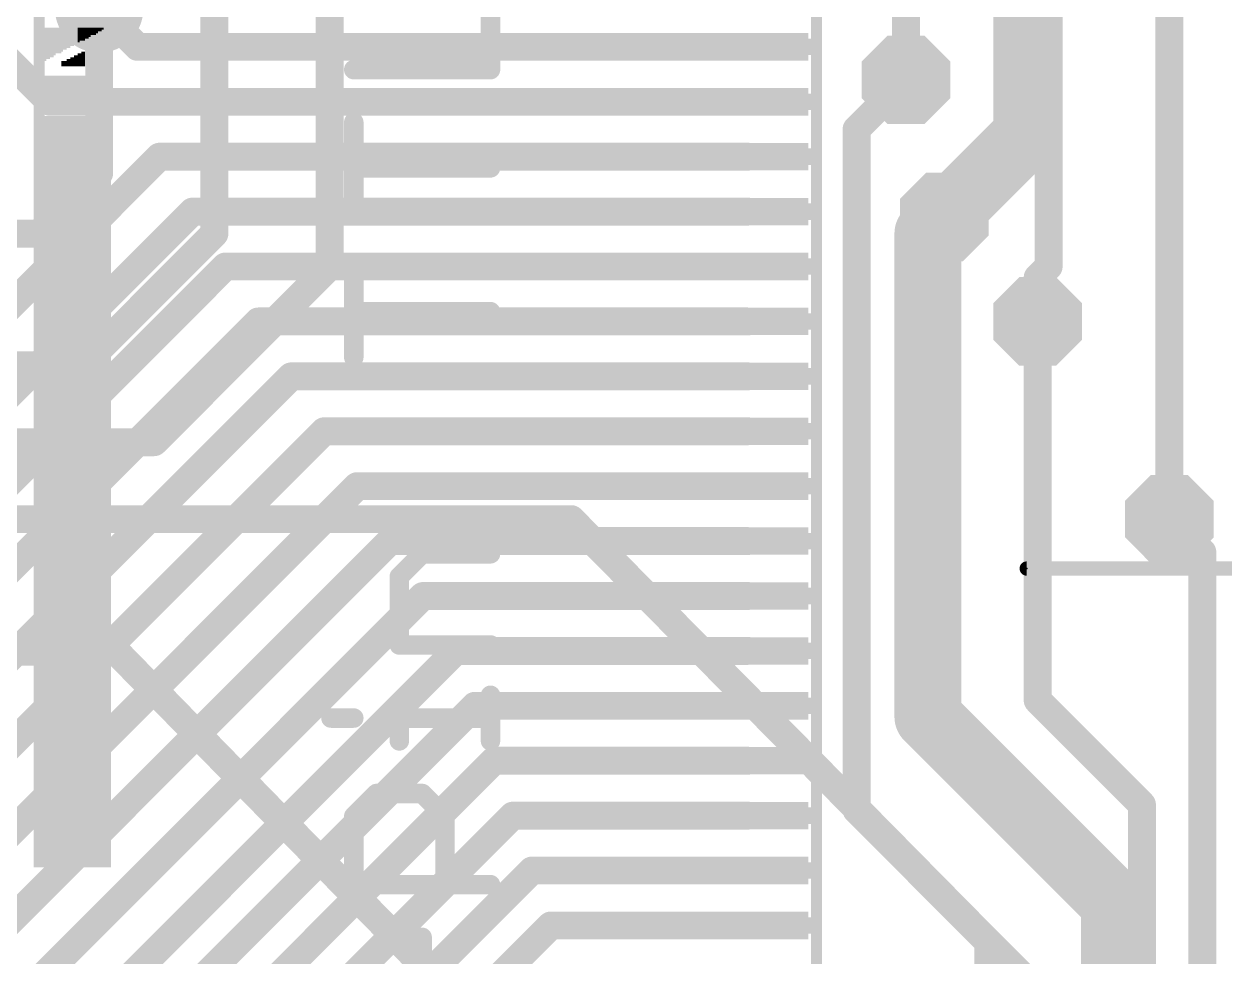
# Model space of a CAD drawing. Extents: x -30 to 79, y -8 to 63.
# Drawn here: x 53.07 to 64.01, y 21.01 to 29.51 of the extents above; entities that cross this region are included whole.
import ezdxf

# ---------------------------------------------------------------- set-up
doc = ezdxf.new("R2010")
doc.units = 0
for name, color, linetype in [('1', 12, 'CONTINUOUS'), ('16', 132, 'CONTINUOUS'), ('18', 3, 'CONTINUOUS'), ('21', 40, 'CONTINUOUS'), ('23', 40, 'CONTINUOUS'), ('47', 253, 'CONTINUOUS'), ('51', 253, 'CONTINUOUS')]:
    doc.layers.add(name, color=color, linetype=linetype)

# ---------------------------------------------------------------- blocks, each defined once
blk = doc.blocks.new('RECT')
blk.add_solid([(-0.5, -0.5), (0.5, -0.5), (-0.5, 0.5), (0.5, 0.5)])
blk = doc.blocks.new('OCTAGONV')
at = {"const_width": 0.5}
blk.add_lwpolyline([(-0.25, -0.1036), (-0.25, 0.1036), (-0.1036, 0.25), (0.1036, 0.25), (0.25, 0.1036), (0.25, -0.1036), (0.1036, -0.25), (-0.1036, -0.25), (-0.25, -0.1036), (-0.25, 0.1036)], dxfattribs=at)
blk = doc.blocks.new('ROUNDV')
at = {"const_width": 0.5}
blk.add_lwpolyline([(0, -0.25, 1), (0, 0.25, 1), (0, -0.25)], format="xyb", dxfattribs=at)

msp = doc.modelspace()

# ---------------------------------------------------------------- linework, layer by layer
at = {"layer": '1'}
for points, const_width in [([(62.2, 28.5), (62.2, 31.4)], 0.6096), ([(53.75, 29.65), (54.1, 29.3)], 0.254), ([(52.9, 29.2), (53.3, 28.8)], 0.254), ([(54.1, 29.3), (59.66, 29.3)], 0.254), ([(60.65, 28.55), (61.1, 29)], 0.254), ([(53.3, 28.8), (59.66, 28.8)], 0.254), ([(61.45, 27.75), (62.2, 28.5)], 0.6096), ([(60.65, 22.35), (60.65, 28.55)], 0.254), ([(51.7, 25.7), (54.3, 28.3)], 0.254), ([(54.3, 28.3), (59.66, 28.3)], 0.254), ([(51.7, 24.9), (54.6, 27.8)], 0.254), ([(54.6, 27.8), (59.66, 27.8)], 0.254), ([(51.7, 24.1), (54.9, 27.3)], 0.254), ([(54.9, 27.3), (59.66, 27.3)], 0.254), ([(51.7, 23.3), (55.2, 26.8)], 0.254), ([(55.2, 26.8), (59.66, 26.8)], 0.254), ([(62.3, 23.35), (62.3, 26.8)], 0.254), ([(51.7, 22.5), (55.5, 26.3)], 0.254), ([(55.5, 26.3), (59.66, 26.3)], 0.254), ([(51.7, 21.7), (55.8, 25.8)], 0.254), ([(55.8, 25.8), (59.66, 25.8)], 0.254), ([(51.7, 20.9), (56.1, 25.3)], 0.254), ([(56.1, 25.3), (59.66, 25.3)], 0.254), ([(63.8, 24.7), (63.5, 25)], 0.254), ([(51.7, 20.1), (56.4, 24.8)], 0.254), ([(56.4, 24.8), (59.66, 24.8)], 0.254), ([(63.8, 18.9), (63.8, 24.7)], 0.254), ([(51.7, 19.3), (56.7, 24.3)], 0.254), ([(56.7, 24.3), (59.66, 24.3)], 0.254), ([(51.7, 18.5), (57, 23.8)], 0.254), ([(57, 23.8), (59.66, 23.8)], 0.254), ([(51.573, 17.7), (57.173, 23.3)], 0.254), ([(57.173, 23.3), (59.66, 23.3)], 0.254), ([(63.25, 22.4), (62.3, 23.35)], 0.254), ([(51.446, 16.9), (57.346, 22.8)], 0.254), ([(57.346, 22.8), (59.66, 22.8)], 0.254), ([(62.7, 20.3), (60.65, 22.35)], 0.254), ([(63.25, 19.15), (63.25, 22.4)], 0.254), ([(51.319, 16.1), (57.519, 22.3)], 0.254), ([(57.519, 22.3), (59.66, 22.3)], 0.254), ([(51.192, 15.3), (57.692, 21.8)], 0.254), ([(57.692, 21.8), (59.66, 21.8)], 0.254), ([(51.065, 14.5), (57.865, 21.3)], 0.254), ([(57.865, 21.3), (59.66, 21.3)], 0.254)]:
    msp.add_lwpolyline(points, dxfattribs=dict(at, const_width=const_width))
for points, const_width in [([(54.1, 29.3635, 1), (54.1, 29.2365)], 0.127), ([(54.0551, 29.2551, 1), (54.1449, 29.3449)], 0.127), ([(59.66, 29.2365, 1), (59.66, 29.3635)], 0.127), ([(61.1449, 28.9551, 1), (61.0551, 29.0449)], 0.127), ([(53.3, 28.8635, 1), (53.3, 28.7365)], 0.127), ([(53.2551, 28.7551, 1), (53.3449, 28.8449)], 0.127), ([(59.66, 28.7365, 1), (59.66, 28.8635)], 0.127), ([(62.3078, 28.3922, 1), (62.0922, 28.6078)], 0.3048), ([(60.7135, 28.55, 1), (60.5865, 28.55)], 0.127), ([(60.6051, 28.5949, 1), (60.6949, 28.5051)], 0.127), ([(62.0476, 28.5, 1), (62.3524, 28.5)], 0.3048), ([(54.3, 28.3635, 1), (54.3, 28.2365)], 0.127), ([(54.3449, 28.2551, 1), (54.2551, 28.3449)], 0.127), ([(59.66, 28.2365, 1), (59.66, 28.3635)], 0.127), ([(61.3422, 27.8578, 1), (61.5578, 27.6422)], 0.3048), ([(54.6, 27.8635, 1), (54.6, 27.7365)], 0.127), ([(54.6449, 27.7551, 1), (54.5551, 27.8449)], 0.127), ([(59.66, 27.7365, 1), (59.66, 27.8635)], 0.127), ([(54.9, 27.3635, 1), (54.9, 27.2365)], 0.127), ([(54.9449, 27.2551, 1), (54.8551, 27.3449)], 0.127), ([(59.66, 27.2365, 1), (59.66, 27.3635)], 0.127), ([(55.2, 26.8635, 1), (55.2, 26.7365)], 0.127), ([(55.2449, 26.7551, 1), (55.1551, 26.8449)], 0.127), ([(59.66, 26.7365, 1), (59.66, 26.8635)], 0.127), ([(62.3635, 26.8, 1), (62.2365, 26.8)], 0.127), ([(55.5, 26.3635, 1), (55.5, 26.2365)], 0.127), ([(55.5449, 26.2551, 1), (55.4551, 26.3449)], 0.127), ([(59.66, 26.2365, 1), (59.66, 26.3635)], 0.127), ([(55.8, 25.8635, 1), (55.8, 25.7365)], 0.127), ([(55.8449, 25.7551, 1), (55.7551, 25.8449)], 0.127), ([(59.66, 25.7365, 1), (59.66, 25.8635)], 0.127), ([(56.1, 25.3635, 1), (56.1, 25.2365)], 0.127), ([(56.1449, 25.2551, 1), (56.0551, 25.3449)], 0.127), ([(59.66, 25.2365, 1), (59.66, 25.3635)], 0.127), ([(63.5449, 25.0449, 1), (63.4551, 24.9551)], 0.127), ([(56.4, 24.8635, 1), (56.4, 24.7365)], 0.127), ([(56.4449, 24.7551, 1), (56.3551, 24.8449)], 0.127), ([(59.66, 24.7365, 1), (59.66, 24.8635)], 0.127), ([(63.8635, 24.7, 1), (63.7365, 24.7)], 0.127), ([(63.7551, 24.6551, 1), (63.8449, 24.7449)], 0.127), ([(56.7, 24.3635, 1), (56.7, 24.2365)], 0.127), ([(56.7449, 24.2551, 1), (56.6551, 24.3449)], 0.127), ([(59.66, 24.2365, 1), (59.66, 24.3635)], 0.127), ([(57, 23.8635, 1), (57, 23.7365)], 0.127), ([(57.0449, 23.7551, 1), (56.9551, 23.8449)], 0.127), ([(59.66, 23.7365, 1), (59.66, 23.8635)], 0.127), ([(57.173, 23.3635, 1), (57.173, 23.2365)], 0.127), ([(57.2179, 23.2551, 1), (57.1281, 23.3449)], 0.127), ([(59.66, 23.2365, 1), (59.66, 23.3635)], 0.127), ([(62.3449, 23.3949, 1), (62.2551, 23.3051)], 0.127), ([(62.2365, 23.35, 1), (62.3635, 23.35)], 0.127), ([(57.346, 22.8635, 1), (57.346, 22.7365)], 0.127), ([(57.3909, 22.7551, 1), (57.3011, 22.8449)], 0.127), ([(59.66, 22.7365, 1), (59.66, 22.8635)], 0.127), ([(60.6949, 22.3949, 1), (60.6051, 22.3051)], 0.127), ([(63.3135, 22.4, 1), (63.1865, 22.4)], 0.127), ([(63.2051, 22.3551, 1), (63.2949, 22.4449)], 0.127), ([(57.519, 22.3635, 1), (57.519, 22.2365)], 0.127), ([(57.5639, 22.2551, 1), (57.4741, 22.3449)], 0.127), ([(59.66, 22.2365, 1), (59.66, 22.3635)], 0.127), ([(60.5865, 22.35, 1), (60.7135, 22.35)], 0.127), ([(57.692, 21.8635, 1), (57.692, 21.7365)], 0.127), ([(57.7369, 21.7551, 1), (57.6471, 21.8449)], 0.127), ([(59.66, 21.7365, 1), (59.66, 21.8635)], 0.127), ([(57.865, 21.3635, 1), (57.865, 21.2365)], 0.127), ([(57.9099, 21.2551, 1), (57.8201, 21.3449)], 0.127), ([(59.66, 21.2365, 1), (59.66, 21.3635)], 0.127)]:
    msp.add_lwpolyline(points, format="xyb", dxfattribs=dict(at, const_width=const_width))
at = {"layer": '16'}
for points, const_width in [([(62.4, 31.4), (62.4, 27.3)], 0.254), ([(63.5, 31), (63.5, 25)], 0.254), ([(55.85, 27.3), (55.85, 30.75)], 0.254), ([(54.8, 27.6), (54.8, 30.2)], 0.254), ([(61.1, 29.8), (61.1, 29)], 0.254), ([(53.75, 28.15), (53.75, 29.65)], 0.254), ([(53.2, 27.6), (53.75, 28.15)], 0.254), ([(61.3, 27.6), (61.45, 27.75)], 0.6096), ([(61.3, 23.2), (61.3, 27.6)], 0.6096), ([(52.3, 27.6), (53.2, 27.6)], 0.254), ([(53.6, 26.4), (54.8, 27.6)], 0.254), ([(54.25, 25.7), (55.85, 27.3)], 0.254), ([(62.4, 27.3), (62.3, 27.2)], 0.254), ([(62.3, 27.2), (62.3, 26.8)], 0.254), ([(52.25, 26.4), (53.6, 26.4)], 0.254), ([(51.6, 25.7), (54.25, 25.7)], 0.254), ([(49.108, 25), (58.05, 25)], 0.254), ([(58.05, 25), (61.85, 21.15)], 0.254), ([(49.008, 23.792), (53.908, 23.792)], 0.254), ([(53.908, 23.792), (58.4, 19.2)], 0.254), ([(63, 21.5), (61.3, 23.2)], 0.6096), ([(63, 19.4), (63, 21.5)], 0.6096), ([(61.85, 21.15), (61.85, 19.8)], 0.254)]:
    msp.add_lwpolyline(points, dxfattribs=dict(at, const_width=const_width))
for points, const_width in [([(61.0365, 29, 1), (61.1635, 29)], 0.127), ([(53.7949, 28.1051, 1), (53.7051, 28.1949)], 0.127), ([(53.6865, 28.15, 1), (53.8135, 28.15)], 0.127), ([(61.5578, 27.6422, 1), (61.3422, 27.8578)], 0.3048), ([(61.4524, 27.6, 1), (61.1476, 27.6)], 0.3048), ([(61.1922, 27.7078, 1), (61.4078, 27.4922)], 0.3048), ([(53.1551, 27.6449, 1), (53.2449, 27.5551)], 0.127), ([(53.2, 27.5365, 1), (53.2, 27.6635)], 0.127), ([(54.8449, 27.5551, 1), (54.7551, 27.6449)], 0.127), ([(54.7365, 27.6, 1), (54.8635, 27.6)], 0.127), ([(55.7865, 27.3, 1), (55.9135, 27.3)], 0.127), ([(55.8949, 27.2551, 1), (55.8051, 27.3449)], 0.127), ([(62.3365, 27.3, 1), (62.4635, 27.3)], 0.127), ([(62.4449, 27.2551, 1), (62.3551, 27.3449)], 0.127), ([(62.3635, 27.2, 1), (62.2365, 27.2)], 0.127), ([(62.2551, 27.2449, 1), (62.3449, 27.1551)], 0.127), ([(62.2365, 26.8, 1), (62.3635, 26.8)], 0.127), ([(53.5551, 26.4449, 1), (53.6449, 26.3551)], 0.127), ([(53.6, 26.3365, 1), (53.6, 26.4635)], 0.127), ([(54.25, 25.6365, 1), (54.25, 25.7635)], 0.127), ([(54.2051, 25.7449, 1), (54.2949, 25.6551)], 0.127), ([(58.0952, 25.0446, 1), (58.0048, 24.9554)], 0.127), ([(58.05, 24.9365, 1), (58.05, 25.0635)], 0.127), ([(63.4365, 25, 1), (63.5635, 25)], 0.127), ([(53.9534, 23.8364, 1), (53.8626, 23.7476)], 0.127), ([(53.908, 23.7285, 1), (53.908, 23.8555)], 0.127), ([(61.4078, 23.3078, 1), (61.1922, 23.0922)], 0.3048), ([(61.1476, 23.2, 1), (61.4524, 23.2)], 0.3048), ([(63.1524, 21.5, 1), (62.8476, 21.5)], 0.3048), ([(62.8922, 21.3922, 1), (63.1078, 21.6078)], 0.3048), ([(61.9135, 21.15, 1), (61.7865, 21.15)], 0.127), ([(61.8048, 21.1054, 1), (61.8952, 21.1946)], 0.127)]:
    msp.add_lwpolyline(points, format="xyb", dxfattribs=dict(at, const_width=const_width))
at = {"layer": '21', "const_width": 0.1778}
for points in [[(57.3151, 29.0929), (57.3151, 29.9233)], [(56.0694, 29.0929), (57.3151, 29.0929)], [(56.0694, 27.7831), (56.0694, 28.6136)], [(57.3151, 28.1983), (56.0694, 28.1983)], [(56.0694, 26.4734), (56.0694, 27.3038)], [(57.3151, 26.8886), (56.0694, 26.8886)], [(56.4847, 24.4768), (56.6923, 24.6844)], [(56.6923, 24.6844), (57.3151, 24.6844)], [(56.4847, 23.854), (56.4847, 24.4768)], [(57.3151, 23.854), (56.4847, 23.854)], [(57.3151, 22.9808), (57.3151, 23.396)], [(55.8618, 23.1884), (56.0694, 23.1884)], [(56.4847, 22.9808), (56.4847, 23.1884)], [(56.4847, 23.1884), (57.3151, 23.1884)], [(56.0694, 22.2939), (56.277, 22.5015)], [(56.277, 22.5015), (56.6923, 22.5015)], [(56.6923, 22.5015), (56.8999, 22.2939)], [(56.0694, 21.6711), (56.0694, 22.2939)], [(56.8999, 22.2939), (56.8999, 21.6711)], [(57.3151, 21.6711), (56.0694, 21.6711)], [(56.6923, 20.3614), (56.6923, 21.1918)]]:
    msp.add_lwpolyline(points, dxfattribs=at)
at = {"layer": '21', "const_width": 0.0889}
for points in [[(56.0694, 29.1373, 1), (56.0694, 29.0484)], [(57.2707, 29.0929, 1), (57.3595, 29.0929)], [(57.3151, 29.0484, 1), (57.3151, 29.1373)], [(56.1139, 28.6136, 1), (56.025, 28.6136)], [(56.0694, 28.2428, 1), (56.0694, 28.1539)], [(57.3151, 28.1539, 1), (57.3151, 28.2428)], [(56.025, 27.7831, 1), (56.1139, 27.7831)], [(56.1139, 27.3038, 1), (56.025, 27.3038)], [(56.0694, 26.9331, 1), (56.0694, 26.8442)], [(57.3151, 26.8442, 1), (57.3151, 26.9331)], [(56.025, 26.4734, 1), (56.1139, 26.4734)], [(56.6923, 24.7288, 1), (56.6923, 24.6399)], [(56.7237, 24.653, 1), (56.6608, 24.7158)], [(57.3151, 24.6399, 1), (57.3151, 24.7288)], [(56.5291, 24.4768, 1), (56.4402, 24.4768)], [(56.4532, 24.5082, 1), (56.5161, 24.4454)], [(56.4847, 23.8984, 1), (56.4847, 23.8095)], [(56.4402, 23.854, 1), (56.5291, 23.854)], [(57.3151, 23.8095, 1), (57.3151, 23.8984)], [(57.3595, 23.396, 1), (57.2707, 23.396)], [(55.8618, 23.2329, 1), (55.8618, 23.144)], [(56.0694, 23.144, 1), (56.0694, 23.2329)], [(56.4847, 23.2329, 1), (56.4847, 23.144)], [(56.5291, 23.1884, 1), (56.4402, 23.1884)], [(57.3151, 23.144, 1), (57.3151, 23.2329)], [(56.4402, 22.9808, 1), (56.5291, 22.9808)], [(57.2707, 22.9808, 1), (57.3595, 22.9808)], [(56.277, 22.546, 1), (56.277, 22.4571)], [(56.3085, 22.4701, 1), (56.2456, 22.5329)], [(56.7237, 22.5329, 1), (56.6608, 22.4701)], [(56.6923, 22.4571, 1), (56.6923, 22.546)], [(56.1139, 22.2939, 1), (56.025, 22.2939)], [(56.038, 22.3253, 1), (56.1009, 22.2625)], [(56.9443, 22.2939, 1), (56.8554, 22.2939)], [(56.8685, 22.2625, 1), (56.9313, 22.3253)], [(56.0694, 21.7155, 1), (56.0694, 21.6266)], [(56.025, 21.6711, 1), (56.1139, 21.6711)], [(56.8554, 21.6711, 1), (56.9443, 21.6711)], [(57.3151, 21.6266, 1), (57.3151, 21.7155)], [(56.7367, 21.1918, 1), (56.6478, 21.1918)]]:
    msp.add_lwpolyline(points, format="xyb", dxfattribs=at)
at = {"layer": '23'}
msp.add_point((62.2, 24.55), dxfattribs=at)
at = {"layer": '47', "const_width": 0.13}
msp.add_lwpolyline([(62.2, 24.55), (78.912, 24.55)], dxfattribs=at)
at = {"layer": '47', "const_width": 0.065}
msp.add_lwpolyline([(62.2, 24.5825, 1), (62.2, 24.5175)], format="xyb", dxfattribs=at)
at = {"layer": '51', "const_width": 0.1016}
msp.add_lwpolyline([(60.285, 14.2), (60.285, 34.9)], dxfattribs=at)

# ---------------------------------------------------------------- block references
at = {"layer": '1', "xscale": 1.1, "yscale": 0.25}
for p in [(59.66, 29.3), (59.66, 28.8), (59.66, 28.3), (59.66, 27.8), (59.66, 27.3), (59.66, 26.8), (59.66, 26.3), (59.66, 25.8), (59.66, 25.3), (59.66, 24.8), (59.66, 24.3), (59.66, 23.8), (59.66, 23.3), (59.66, 22.8), (59.66, 22.3), (59.66, 21.8), (59.66, 21.3)]:
    msp.add_blockref('RECT', p, dxfattribs=at)
at = {"layer": '18', "xscale": 0.8064, "yscale": 0.8064}
for name, p in [('ROUNDV', (53.75, 29.65)), ('ROUNDV', (53.75, 29.65)), ('OCTAGONV', (61.1, 29)), ('OCTAGONV', (61.1, 29)), ('OCTAGONV', (61.45, 27.75)), ('OCTAGONV', (61.45, 27.75)), ('OCTAGONV', (62.3, 26.8)), ('OCTAGONV', (62.3, 26.8)), ('OCTAGONV', (63.5, 25)), ('OCTAGONV', (63.5, 25))]:
    msp.add_blockref(name, p, dxfattribs=at)
at = {"layer": '21', "rotation": 90}
for p, xscale, yscale in [((53.1607, 28.829), 13.998, 0.0168), ((53.1775, 28.829), 13.998, 0.0167), ((53.1942, 28.829), 13.998, 0.0168), ((53.211, 28.829), 13.998, 0.0167), ((53.2277, 28.829), 13.998, 0.0168), ((53.2445, 28.829), 13.998, 0.0168), ((53.2613, 29.3236), 0.3017, 0.0167), ((53.278, 29.3319), 0.285, 0.0168), ((53.2948, 29.3319), 0.285, 0.0168), ((53.3116, 29.3403), 0.2682, 0.0167), ((53.3283, 29.3403), 0.2682, 0.0168), ((53.3451, 29.3487), 0.2514, 0.0168), ((53.3619, 29.3571), 0.2347, 0.0167), ((53.3786, 29.3571), 0.2347, 0.0168), ((53.3954, 29.3571), 0.2347, 0.0168), ((53.4122, 29.3655), 0.2179, 0.0167), ((53.4289, 29.3738), 0.2012, 0.0168), ((53.4457, 29.3738), 0.2012, 0.0167), ((53.4624, 29.3822), 0.1844, 0.0168), ((53.4792, 29.3822), 0.1844, 0.0168), ((53.496, 29.3906), 0.1676, 0.0167), ((53.5127, 29.3906), 0.1676, 0.0168), ((53.5295, 29.399), 0.1509, 0.0168), ((53.5463, 29.399), 0.1509, 0.0167), ((53.563, 29.4074), 0.1341, 0.0168), ((53.5798, 29.4158), 0.1173, 0.0168), ((53.5966, 29.4158), 0.1173, 0.0167), ((53.6133, 29.4158), 0.1173, 0.0168), ((53.6301, 29.4241), 0.1006, 0.0167), ((53.6468, 29.4241), 0.1006, 0.0168), ((53.6636, 29.4325), 0.0838, 0.0168), ((53.6804, 29.4409), 0.067, 0.0167), ((53.6971, 29.4409), 0.067, 0.0168), ((53.7139, 29.4409), 0.067, 0.0168), ((53.7307, 29.4493), 0.0503, 0.0167), ((53.7474, 29.4577), 0.0335, 0.0168), ((53.7642, 29.4577), 0.0335, 0.0168), ((53.781, 29.4661), 0.0167, 0.0167), ((53.7139, 29.223), 0.2011, 0.0168), ((53.7307, 29.223), 0.2011, 0.0167), ((53.7474, 29.2314), 0.2179, 0.0168), ((53.7642, 29.2314), 0.2179, 0.0168), ((53.781, 29.2398), 0.2347, 0.0167), ((53.7977, 29.2398), 0.2347, 0.0168), ((53.8145, 29.2481), 0.2514, 0.0168), ((53.8313, 29.2481), 0.2514, 0.0167), ((53.848, 29.2565), 0.2682, 0.0168), ((53.5295, 29.1727), 0.1006, 0.0168), ((53.5463, 29.1727), 0.1006, 0.0167), ((53.563, 29.1811), 0.1173, 0.0168), ((53.5798, 29.1811), 0.1173, 0.0168), ((53.5966, 29.1895), 0.1341, 0.0167), ((53.6133, 29.1895), 0.1341, 0.0168), ((53.6301, 29.1978), 0.1508, 0.0167), ((53.6468, 29.1978), 0.1508, 0.0168), ((53.6636, 29.2062), 0.1676, 0.0168), ((53.6804, 29.2146), 0.1844, 0.0167), ((53.6971, 29.2146), 0.1844, 0.0168), ((53.4122, 29.1476), 0.0503, 0.0167), ((53.4289, 29.1476), 0.0503, 0.0168), ((53.4457, 29.1476), 0.0503, 0.0167), ((53.4624, 29.1559), 0.067, 0.0168), ((53.4792, 29.1559), 0.067, 0.0168), ((53.496, 29.1643), 0.0838, 0.0167), ((53.5127, 29.1643), 0.0838, 0.0168), ((53.2613, 28.9045), 0.2683, 0.0167), ((53.278, 28.9045), 0.2683, 0.0168), ((53.2948, 28.9045), 0.2683, 0.0168), ((53.3116, 28.9045), 0.2683, 0.0167), ((53.3283, 28.9045), 0.2683, 0.0168), ((53.3451, 28.9045), 0.2683, 0.0168), ((53.3619, 28.9045), 0.2683, 0.0167), ((53.3786, 28.9045), 0.2683, 0.0168), ((53.3954, 28.9045), 0.2683, 0.0168), ((53.4122, 28.9045), 0.2683, 0.0167), ((53.4289, 28.9045), 0.2683, 0.0168), ((53.4457, 28.9045), 0.2683, 0.0167), ((53.4624, 28.9045), 0.2683, 0.0168), ((53.4792, 28.9045), 0.2683, 0.0168), ((53.496, 28.9045), 0.2683, 0.0167), ((53.5127, 28.9045), 0.2683, 0.0168), ((53.5295, 28.9045), 0.2683, 0.0168), ((53.5463, 28.9045), 0.2683, 0.0167), ((53.563, 28.9045), 0.2683, 0.0168), ((53.5798, 28.9045), 0.2683, 0.0168), ((53.5966, 28.9045), 0.2683, 0.0167), ((53.6133, 28.9045), 0.2683, 0.0168), ((53.6301, 28.9045), 0.2683, 0.0167), ((53.6468, 28.9045), 0.2683, 0.0168), ((53.6636, 28.9045), 0.2683, 0.0168), ((53.6804, 28.9045), 0.2683, 0.0167), ((53.6971, 28.9045), 0.2683, 0.0168), ((53.7139, 28.9045), 0.2683, 0.0168), ((53.7307, 28.9045), 0.2683, 0.0167), ((53.7474, 28.9045), 0.2683, 0.0168), ((53.7642, 28.9045), 0.2683, 0.0168), ((53.781, 28.9045), 0.2683, 0.0167), ((53.7977, 28.9045), 0.2683, 0.0168), ((53.8145, 28.9045), 0.2683, 0.0168), ((53.8313, 28.9045), 0.2683, 0.0167), ((53.848, 28.9045), 0.2683, 0.0168), ((53.2613, 25.2499), 6.8397, 0.0167), ((53.278, 25.2499), 6.8397, 0.0168), ((53.2948, 25.2499), 6.8397, 0.0168), ((53.3116, 25.2499), 6.8397, 0.0167), ((53.3283, 25.2499), 6.8397, 0.0168), ((53.3451, 25.2499), 6.8397, 0.0168), ((53.3619, 25.2499), 6.8397, 0.0167), ((53.3786, 25.2499), 6.8397, 0.0168), ((53.3954, 25.2499), 6.8397, 0.0168), ((53.4122, 25.2499), 6.8397, 0.0167), ((53.4289, 25.2499), 6.8397, 0.0168), ((53.4457, 25.2499), 6.8397, 0.0167), ((53.4624, 25.2499), 6.8397, 0.0168), ((53.4792, 25.2499), 6.8397, 0.0168), ((53.496, 25.2499), 6.8397, 0.0167), ((53.5127, 25.2499), 6.8397, 0.0168), ((53.5295, 25.2499), 6.8397, 0.0168), ((53.5463, 25.2499), 6.8397, 0.0167), ((53.563, 25.2499), 6.8397, 0.0168), ((53.5798, 25.2499), 6.8397, 0.0168), ((53.5966, 25.2499), 6.8397, 0.0167), ((53.6133, 25.2499), 6.8397, 0.0168), ((53.6301, 25.2499), 6.8397, 0.0167), ((53.6468, 25.2499), 6.8397, 0.0168), ((53.6636, 25.2499), 6.8397, 0.0168), ((53.6804, 25.2499), 6.8397, 0.0167), ((53.6971, 25.2499), 6.8397, 0.0168), ((53.7139, 25.2499), 6.8397, 0.0168), ((53.7307, 25.2499), 6.8397, 0.0167), ((53.7474, 25.2499), 6.8397, 0.0168), ((53.7642, 25.2499), 6.8397, 0.0168), ((53.781, 25.2499), 6.8397, 0.0167), ((53.7977, 25.2499), 6.8397, 0.0168), ((53.8145, 25.2499), 6.8397, 0.0168), ((53.8313, 25.2499), 6.8397, 0.0167), ((53.848, 25.2499), 6.8397, 0.0168)]:
    msp.add_blockref('RECT', p, dxfattribs=dict(at, xscale=xscale, yscale=yscale))
at = {"layer": '51', "xscale": 0.875, "yscale": 0.15, "rotation": 180}
for p in [(59.7975, 29.3), (59.7975, 28.8), (59.7975, 28.3), (59.7975, 27.8), (59.7975, 27.3), (59.7975, 26.8), (59.7975, 26.3), (59.7975, 25.8), (59.7975, 25.3), (59.7975, 24.8), (59.7975, 24.3), (59.7975, 23.8), (59.7975, 23.3), (59.7975, 22.8), (59.7975, 22.3), (59.7975, 21.8), (59.7975, 21.3)]:
    msp.add_blockref('RECT', p, dxfattribs=at)

doc.saveas('drawing.dxf')
